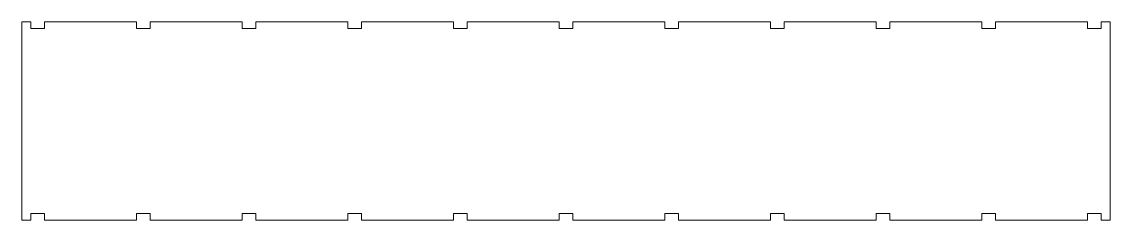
# Model space of a CAD drawing. Header units: millimetres. Extents: x 0 to 598, y -55 to 55.
import ezdxf

# ---------------------------------------------------------------- set-up
doc = ezdxf.new("R2010")
doc.units = ezdxf.units.MM
doc.layers.get('0').update_dxf_attribs({"linetype": 'CONTINUOUS', "lineweight": 0, "true_color": 0xffffff})

# ---------------------------------------------------------------- blocks, each defined once
blk = doc.blocks.new('topside')
for p, q in [((-290.303, 3.725), (-295.303, 3.725)), ((-290.303, 3.725), (-290.303, 0)), ((-290.303, 0), (-282.853, 0)), ((-282.853, 0), (-282.853, 3.725)), ((-232.2424, 3.725), (-282.853, 3.725)), ((-232.2424, 3.725), (-232.2424, 0)), ((-232.2424, 0), (-224.7924, 0)), ((-224.7924, 0), (-224.7924, 3.725)), ((-174.182, 3.725), (-224.7924, 3.725)), ((-174.182, 3.725), (-174.182, 0)), ((-174.182, 0), (-166.732, 0)), ((-116.121, 3.725), (-166.732, 3.725)), ((-166.732, 0), (-166.732, 3.725)), ((-116.121, 3.725), (-116.121, 0)), ((-116.121, 0), (-108.671, 0)), ((-108.671, 0), (-108.671, 3.725)), ((-58.061, 3.725), (-108.671, 3.725)), ((-58.061, 3.725), (-58.061, 0)), ((-58.061, 0), (-50.611, 0)), ((-50.611, 0), (-50.611, 3.725)), ((0, 3.725), (-50.611, 3.725)), ((0, 3.725), (0, 0)), ((0, 0), (7.45, 0)), ((7.45, 0), (7.45, 3.725)), ((58.06, 3.725), (7.45, 3.725)), ((58.06, 3.725), (58.06, 0)), ((58.06, 0), (65.51, 0)), ((65.51, 0), (65.51, 3.725)), ((116.121, 3.725), (65.51, 3.725)), ((116.121, 3.725), (116.121, 0)), ((116.121, 0), (123.571, 0)), ((123.571, 0), (123.571, 3.725)), ((174.181, 3.725), (123.571, 3.725)), ((174.181, 3.725), (174.181, 0)), ((174.181, 0), (181.631, 0)), ((181.631, 0), (181.631, 3.725)), ((232.242, 3.725), (181.631, 3.725)), ((232.242, 3.725), (232.242, 0)), ((232.242, 0), (239.692, 0)), ((239.692, 0), (239.692, 3.725)), ((290.303, 3.725), (239.692, 3.725)), ((290.303, 3.725), (290.303, 0)), ((290.303, 0), (297.753, 0)), ((297.753, 0), (297.753, 3.725)), ((302.7526, 3.725), (297.753, 3.725))]:
    blk.add_line(p, q)
blk = doc.blocks.new('bottomside')
for p, q in [((-286.578, 0), (-294.028, 0)), ((-294.028, 0), (-294.028, -3.725)), ((-286.578, -3.725), (-286.578, 0)), ((-228.5174, 0), (-235.9674, 0)), ((-235.9674, 0), (-235.9674, -3.725)), ((-228.5174, -3.725), (-228.5174, 0)), ((-170.457, 0), (-177.907, 0)), ((-177.907, 0), (-177.907, -3.725)), ((-170.457, -3.725), (-170.457, 0)), ((-112.396, 0), (-119.846, 0)), ((-119.846, 0), (-119.846, -3.725)), ((-112.396, -3.725), (-112.396, 0)), ((-54.336, 0), (-61.786, 0)), ((-61.786, 0), (-61.786, -3.725)), ((-54.336, -3.725), (-54.336, 0)), ((3.725, 0), (-3.725, 0)), ((-3.725, 0), (-3.725, -3.725)), ((3.725, -3.725), (3.725, 0)), ((61.785, 0), (54.335, 0)), ((54.335, 0), (54.335, -3.725)), ((61.785, -3.725), (61.785, 0)), ((119.846, 0), (112.396, 0)), ((112.396, 0), (112.396, -3.725)), ((119.846, -3.725), (119.846, 0)), ((177.906, 0), (170.456, 0)), ((170.456, 0), (170.456, -3.725)), ((177.906, -3.725), (177.906, 0)), ((235.967, 0), (228.517, 0)), ((228.517, 0), (228.517, -3.725)), ((235.967, -3.725), (235.967, 0)), ((294.028, 0), (286.578, 0)), ((286.578, 0), (286.578, -3.725)), ((294.028, -3.725), (294.028, 0)), ((-299.028, -3.725), (-294.028, -3.725)), ((-286.578, -3.725), (-235.9674, -3.725)), ((-228.5174, -3.725), (-177.907, -3.725)), ((-170.457, -3.725), (-119.846, -3.725)), ((-112.396, -3.725), (-61.786, -3.725)), ((-54.336, -3.725), (-3.725, -3.725)), ((3.725, -3.725), (54.335, -3.725)), ((61.785, -3.725), (112.396, -3.725)), ((119.846, -3.725), (170.456, -3.725)), ((177.906, -3.725), (228.517, -3.725)), ((235.967, -3.725), (286.578, -3.725)), ((294.028, -3.725), (299.0276, -3.725))]:
    blk.add_line(p, q)

msp = doc.modelspace()

# ---------------------------------------------------------------- linework, layer by layer
for p, q in [((0, 54.52), (0, -54.52)), ((598.06, -54.52), (598.06, 54.52))]:
    msp.add_line(p, q)

# ---------------------------------------------------------------- block references
for name, p in [('topside', (295.3, 50.8)), ('bottomside', (299.03, -50.8))]:
    msp.add_blockref(name, p)

doc.saveas('drawing.dxf')
